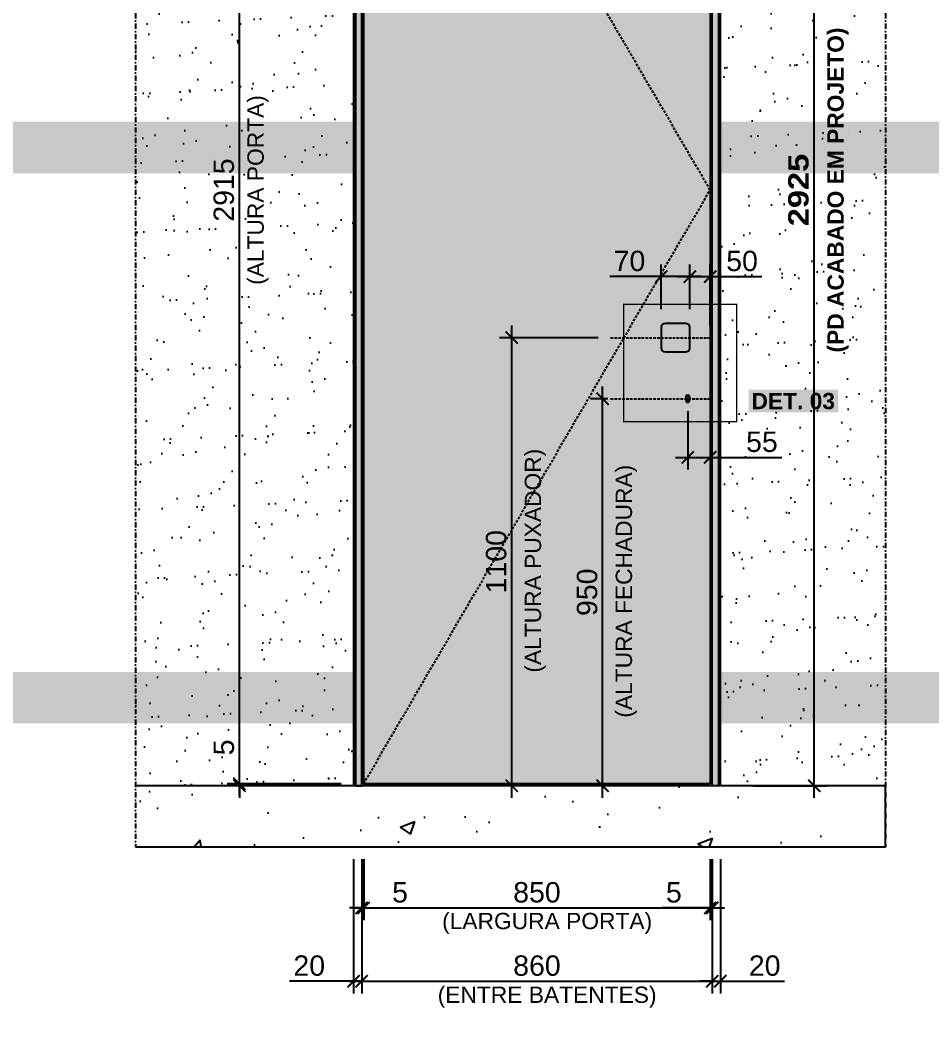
# Model space of a CAD drawing. Header units: millimetres. Extents: x -63251 to 507826, y 5339 to 217512.
# Drawn here: x 101342 to 103580, y 105675 to 108126 of the extents above; entities that cross this region are included whole.
import ezdxf
from ezdxf import colors
from ezdxf.entities.mleader import LeaderData, LeaderLine
from ezdxf.math import Vec2, Vec3

# ---------------------------------------------------------------- set-up
doc = ezdxf.new("R2010")
doc.units = ezdxf.units.MM
doc.header["$PDMODE"] = 3
doc.linetypes.add('TRAÇO 1-1', pattern=[9.525, 6.35, -3.175])
doc.linetypes.add('TRAÇO E PONTO 1-1', pattern=[25.4, 12.7, -6.35, 0, -6.35])
for name, color, linetype in [('COTAS', 9, 'Continuous'), ('DETALHE', 10, 'Continuous'), ('FERRAGEM', 3, 'Continuous'), ('HACHURA', 21, 'Continuous'), ('LAYOUT', 4, 'Continuous'), ('MARCENARIA', 4, 'Continuous'), ('MARCENARIA . M', 4, 'Continuous'), ('PAREDE', 94, 'Continuous'), ('PROJEÇÃO', 8, 'Continuous'), ('TEXTO TRAÇO PONTO', 105, 'TRAÇO E PONTO 1-1')]:
    doc.layers.add(name, color=color, linetype=linetype)
doc.styles.add('1-1', font='arial.ttf', dxfattribs={"height": 0.2})
doc.styles.add('MEDIDA OFICIAL', font='ariblk.ttf')
doc.styles.add('PADRÃO', font='arial.ttf')
doc.dimstyles.new('1-20', dxfattribs={"dimscale": 20, "dimtxt": 2.5, "dimasz": 1.5, "dimexe": 1.5, "dimexo": 1.5, "dimtad": 1, "dimtxsty": 'PADRÃO', "dimblk": 'ARCHTICK', "dimcen": 2.5, "dimdle": 1.5, "dimclrd": 9, "dimclre": 9, "dimclrt": 6, "dimadec": 0, "dimazin": 0, "dimtfac": 1, "dimtmove": 0, "dimatfit": 3, "dimfxl": 1.25, "dimlwd": -1, "dimlwe": -1, "dimarcsym": 0})
doc.dimstyles.new('Med. Ofic.1-20', dxfattribs={"dimscale": 20, "dimtxt": 2.5, "dimasz": 1.5, "dimexe": 1.5, "dimexo": 1.5, "dimtad": 1, "dimtxsty": 'MEDIDA OFICIAL', "dimblk": 'ARCHTICK', "dimcen": 2.5, "dimdle": 1.5, "dimclrd": 9, "dimclre": 9, "dimclrt": 10, "dimadec": 0, "dimazin": 0, "dimtfac": 1, "dimtmove": 0, "dimatfit": 3, "dimfxl": 1.25, "dimlwd": -1, "dimlwe": -1, "dimarcsym": 0})

# ---------------------------------------------------------------- blocks, each defined once
blk = doc.blocks.new('_ArchTick')
at = {"color": 0, "linetype": 'ByBlock', "const_width": 0.15}
blk.add_lwpolyline([(-0.5, -0.5), (0.5, 0.5)], dxfattribs=at)
blk = doc.blocks.new('*D1306')
at = {"layer": 'COTAS', "color": 9, "linetype": 'Continuous', "ltscale": 0.4, "transparency": 16777216}
blk.add_line((103290.8, 106215.7), (103290.8, 109200.7), dxfattribs=at)
at = {"layer": 'COTAS', "color": 9, "ltscale": 0.4, "transparency": 16777216}
for p, q in [((103140.8, 109170.7), (103320.8, 109170.7)), ((103140.8, 106245.7), (103320.8, 106245.7))]:
    blk.add_line(p, q, dxfattribs=at)
at = {"layer": 'Defpoints', "color": 0, "ltscale": 0.4, "transparency": 16777216}
for p in [(103110.8, 109170.7), (103290.8, 109170.7), (103110.8, 106245.7)]:
    blk.add_point(p, dxfattribs=at)
at = {"layer": 'COTAS', "color": 9, "ltscale": 0.4, "transparency": 16777216, "xscale": 30, "yscale": 30, "zscale": 30}
for p, rotation in [((103290.8, 109170.7), 90), ((103290.8, 106245.7), 270)]:
    blk.add_blockref('_ArchTick', p, dxfattribs=dict(at, rotation=rotation))
at = {"layer": 'COTAS', "color": 10, "ltscale": 0.4, "transparency": 16777216, "insert": (103252.4, 107708.2), "char_height": 50, "attachment_point": 5, "rotation": 90, "style": 'MEDIDA OFICIAL'}
blk.add_mtext('2925', dxfattribs=at)
blk = doc.blocks.new('*D1307')
at = {"layer": 'Defpoints', "color": 0, "transparency": 16777216}
for p in [(102185.7, 106095.7), (103035.7, 106095.7), (103035.7, 105945.7)]:
    blk.add_point(p, dxfattribs=at)
at = {"layer": 'PAREDE', "color": 9, "transparency": 16777216}
for p, q in [((102185.7, 106065.7), (102185.7, 105915.7)), ((103035.7, 106065.7), (103035.7, 105915.7)), ((102155.7, 105945.7), (103065.7, 105945.7))]:
    blk.add_line(p, q, dxfattribs=at)
at = {"layer": 'PAREDE', "color": 9, "transparency": 16777216, "xscale": 30, "yscale": 30, "zscale": 30, "rotation": 180}
blk.add_blockref('_ArchTick', (102185.7, 105945.7), dxfattribs=at)
at = {"layer": 'PAREDE', "color": 9, "transparency": 16777216, "xscale": 30, "yscale": 30, "zscale": 30}
blk.add_blockref('_ArchTick', (103035.7, 105945.7), dxfattribs=at)
at = {"layer": 'PAREDE', "color": 6, "transparency": 16777216, "insert": (102610.7, 105983.8), "char_height": 50, "attachment_point": 5, "style": 'PADRÃO'}
blk.add_mtext('850', dxfattribs=at)
blk = doc.blocks.new('*D1308')
at = {"layer": 'Defpoints', "color": 0, "transparency": 16777216}
for p in [(103035.7, 106095.7), (103040.7, 106095.7), (103035.7, 105945.7)]:
    blk.add_point(p, dxfattribs=at)
at = {"layer": 'PAREDE', "color": 9, "transparency": 16777216}
for p, q in [((103035.7, 106065.7), (103035.7, 105915.7)), ((103040.7, 106065.7), (103040.7, 105915.7)), ((103035.7, 105945.7), (102917.6, 105945.7)), ((103040.7, 105945.7), (103035.7, 105945.7)), ((103040.7, 105945.7), (103070.7, 105945.7))]:
    blk.add_line(p, q, dxfattribs=at)
at = {"layer": 'PAREDE', "color": 9, "transparency": 16777216, "xscale": 30, "yscale": 30, "zscale": 30}
blk.add_blockref('_ArchTick', (103035.7, 105945.7), dxfattribs=at)
at = {"layer": 'PAREDE', "color": 9, "transparency": 16777216, "xscale": 30, "yscale": 30, "zscale": 30, "rotation": 180}
blk.add_blockref('_ArchTick', (103040.7, 105945.7), dxfattribs=at)
at = {"layer": 'PAREDE', "color": 6, "transparency": 16777216, "insert": (102946.6, 105983.7), "char_height": 50, "attachment_point": 5, "style": 'PADRÃO'}
blk.add_mtext('5', dxfattribs=at)
blk = doc.blocks.new('*D1309')
at = {"layer": 'Defpoints', "color": 0, "transparency": 16777216}
for p in [(102180.7, 106095.7), (102185.7, 106095.7), (102185.7, 105945.7)]:
    blk.add_point(p, dxfattribs=at)
at = {"layer": 'PAREDE', "color": 9, "transparency": 16777216}
for p, q in [((102180.7, 106065.7), (102180.7, 105915.7)), ((102185.7, 106065.7), (102185.7, 105915.7)), ((102180.7, 105945.7), (102150.7, 105945.7)), ((102180.7, 105945.7), (102185.7, 105945.7)), ((102185.7, 105945.7), (102303.9, 105945.7))]:
    blk.add_line(p, q, dxfattribs=at)
at = {"layer": 'PAREDE', "color": 9, "transparency": 16777216, "xscale": 30, "yscale": 30, "zscale": 30}
blk.add_blockref('_ArchTick', (102180.7, 105945.7), dxfattribs=at)
at = {"layer": 'PAREDE', "color": 9, "transparency": 16777216, "xscale": 30, "yscale": 30, "zscale": 30, "rotation": 180}
blk.add_blockref('_ArchTick', (102185.7, 105945.7), dxfattribs=at)
at = {"layer": 'PAREDE', "color": 6, "transparency": 16777216, "insert": (102274.8, 105983.7), "char_height": 50, "attachment_point": 5, "style": 'PADRÃO'}
blk.add_mtext('5', dxfattribs=at)
blk = doc.blocks.new('*D1310')
at = {"layer": 'Defpoints', "color": 0, "transparency": 16777216}
for p in [(102180.7, 105945.7), (103040.7, 105945.7), (103040.7, 105765.7)]:
    blk.add_point(p, dxfattribs=at)
at = {"layer": 'PAREDE', "color": 9, "transparency": 16777216}
for p, q in [((102180.7, 105915.7), (102180.7, 105735.7)), ((103040.7, 105915.7), (103040.7, 105735.7)), ((102150.7, 105765.7), (103070.7, 105765.7))]:
    blk.add_line(p, q, dxfattribs=at)
at = {"layer": 'PAREDE', "color": 9, "transparency": 16777216, "xscale": 30, "yscale": 30, "zscale": 30, "rotation": 180}
blk.add_blockref('_ArchTick', (102180.7, 105765.7), dxfattribs=at)
at = {"layer": 'PAREDE', "color": 9, "transparency": 16777216, "xscale": 30, "yscale": 30, "zscale": 30}
blk.add_blockref('_ArchTick', (103040.7, 105765.7), dxfattribs=at)
at = {"layer": 'PAREDE', "color": 6, "transparency": 16777216, "insert": (102610.7, 105803.8), "char_height": 50, "attachment_point": 5, "style": 'PADRÃO'}
blk.add_mtext('860', dxfattribs=at)
blk = doc.blocks.new('*D1311')
at = {"layer": 'Defpoints', "color": 0, "transparency": 16777216}
for p in [(103040.7, 106095.7), (103060.7, 106095.7), (103060.7, 105765.7)]:
    blk.add_point(p, dxfattribs=at)
at = {"layer": 'PAREDE', "color": 9, "transparency": 16777216}
for p, q in [((103040.7, 106065.7), (103040.7, 105735.7)), ((103060.7, 106065.7), (103060.7, 105735.7)), ((103040.7, 105765.7), (103010.7, 105765.7)), ((103040.7, 105765.7), (103060.7, 105765.7)), ((103060.7, 105765.7), (103218, 105765.7))]:
    blk.add_line(p, q, dxfattribs=at)
at = {"layer": 'PAREDE', "color": 9, "transparency": 16777216, "xscale": 30, "yscale": 30, "zscale": 30}
blk.add_blockref('_ArchTick', (103040.7, 105765.7), dxfattribs=at)
at = {"layer": 'PAREDE', "color": 9, "transparency": 16777216, "xscale": 30, "yscale": 30, "zscale": 30, "rotation": 180}
blk.add_blockref('_ArchTick', (103060.7, 105765.7), dxfattribs=at)
at = {"layer": 'PAREDE', "color": 6, "transparency": 16777216, "insert": (103169.4, 105803.8), "char_height": 50, "attachment_point": 5, "style": 'PADRÃO'}
blk.add_mtext('20', dxfattribs=at)
blk = doc.blocks.new('*D1312')
at = {"layer": 'Defpoints', "color": 0, "transparency": 16777216}
for p in [(102160.7, 106095.7), (102180.7, 106095.7), (102160.7, 105765.7)]:
    blk.add_point(p, dxfattribs=at)
at = {"layer": 'PAREDE', "color": 9, "transparency": 16777216}
for p, q in [((102160.7, 106065.7), (102160.7, 105735.7)), ((102180.7, 106065.7), (102180.7, 105735.7)), ((102160.7, 105765.7), (102003.4, 105765.7)), ((102180.7, 105765.7), (102160.7, 105765.7)), ((102180.7, 105765.7), (102210.7, 105765.7))]:
    blk.add_line(p, q, dxfattribs=at)
at = {"layer": 'PAREDE', "color": 9, "transparency": 16777216, "xscale": 30, "yscale": 30, "zscale": 30}
blk.add_blockref('_ArchTick', (102160.7, 105765.7), dxfattribs=at)
at = {"layer": 'PAREDE', "color": 9, "transparency": 16777216, "xscale": 30, "yscale": 30, "zscale": 30, "rotation": 180}
blk.add_blockref('_ArchTick', (102180.7, 105765.7), dxfattribs=at)
at = {"layer": 'PAREDE', "color": 6, "transparency": 16777216, "insert": (102052.1, 105803.8), "char_height": 50, "attachment_point": 5, "style": 'PADRÃO'}
blk.add_mtext('20', dxfattribs=at)
blk = doc.blocks.new('*D1313')
at = {"layer": 'Defpoints', "color": 0, "transparency": 16777216}
for p in [(102548.9, 107345.7), (102791.3, 107345.7), (102693.7, 106245.7)]:
    blk.add_point(p, dxfattribs=at)
at = {"layer": 'PAREDE', "color": 9, "transparency": 16777216}
for p, q in [((102548.9, 106215.7), (102548.9, 107375.7)), ((102761.3, 107345.7), (102518.9, 107345.7)), ((102663.7, 106245.7), (102518.9, 106245.7))]:
    blk.add_line(p, q, dxfattribs=at)
at = {"layer": 'PAREDE', "color": 9, "transparency": 16777216, "xscale": 30, "yscale": 30, "zscale": 30}
for p, rotation in [((102548.9, 107345.7), 90), ((102548.9, 106245.7), 270)]:
    blk.add_blockref('_ArchTick', p, dxfattribs=dict(at, rotation=rotation))
at = {"layer": 'PAREDE', "color": 6, "transparency": 16777216, "insert": (102510.9, 106795.7), "char_height": 50, "attachment_point": 5, "rotation": 90, "style": 'PADRÃO'}
blk.add_mtext('1100', dxfattribs=at)
blk = doc.blocks.new('*D1314')
at = {"layer": 'Defpoints', "color": 0, "transparency": 16777216}
for p in [(102915.7, 107495.7), (102915.7, 107385.7), (102985.7, 107385.7)]:
    blk.add_point(p, dxfattribs=at)
at = {"layer": 'PAREDE', "color": 9, "transparency": 16777216}
for p, q in [((102915.7, 107415.7), (102915.7, 107525.7)), ((102985.7, 107415.7), (102985.7, 107525.7)), ((102915.7, 107495.7), (102789.7, 107495.7)), ((103015.7, 107495.7), (102915.7, 107495.7))]:
    blk.add_line(p, q, dxfattribs=at)
at = {"layer": 'PAREDE', "color": 9, "transparency": 16777216, "xscale": 30, "yscale": 30, "zscale": 30, "rotation": 180}
blk.add_blockref('_ArchTick', (102915.7, 107495.7), dxfattribs=at)
at = {"layer": 'PAREDE', "color": 9, "transparency": 16777216, "xscale": 30, "yscale": 30, "zscale": 30}
blk.add_blockref('_ArchTick', (102985.7, 107495.7), dxfattribs=at)
at = {"layer": 'PAREDE', "color": 6, "transparency": 16777216, "insert": (102837.7, 107533.8), "char_height": 50, "attachment_point": 5, "style": 'PADRÃO'}
blk.add_mtext('70', dxfattribs=at)
blk = doc.blocks.new('*D1315')
at = {"layer": 'Defpoints', "color": 0, "transparency": 16777216}
for p in [(103035.7, 107495.7), (102985.7, 107385.7), (103035.7, 107345.7)]:
    blk.add_point(p, dxfattribs=at)
at = {"layer": 'PAREDE', "color": 9, "transparency": 16777216}
for p, q in [((102985.7, 107415.7), (102985.7, 107525.7)), ((103035.7, 107375.7), (103035.7, 107525.7)), ((102955.7, 107495.7), (103035.7, 107495.7)), ((103035.7, 107495.7), (103162.2, 107495.7))]:
    blk.add_line(p, q, dxfattribs=at)
at = {"layer": 'PAREDE', "color": 9, "transparency": 16777216, "xscale": 30, "yscale": 30, "zscale": 30, "rotation": 180}
blk.add_blockref('_ArchTick', (102985.7, 107495.7), dxfattribs=at)
at = {"layer": 'PAREDE', "color": 9, "transparency": 16777216, "xscale": 30, "yscale": 30, "zscale": 30}
blk.add_blockref('_ArchTick', (103035.7, 107495.7), dxfattribs=at)
at = {"layer": 'PAREDE', "color": 6, "transparency": 16777216, "insert": (103113.9, 107533.8), "char_height": 50, "attachment_point": 5, "style": 'PADRÃO'}
blk.add_mtext('50', dxfattribs=at)
blk = doc.blocks.new('*D1316')
at = {"layer": 'Defpoints', "color": 0, "transparency": 16777216}
for p in [(102980.7, 107195.7), (103035.7, 107195.7), (103035.7, 107051.9)]:
    blk.add_point(p, dxfattribs=at)
at = {"layer": 'PAREDE', "color": 9, "transparency": 16777216}
for p, q in [((102980.7, 107165.7), (102980.7, 107021.9)), ((103035.7, 107165.7), (103035.7, 107021.9)), ((102950.7, 107051.9), (103035.7, 107051.9)), ((103035.7, 107051.9), (103211.2, 107051.9))]:
    blk.add_line(p, q, dxfattribs=at)
at = {"layer": 'PAREDE', "color": 9, "transparency": 16777216, "xscale": 30, "yscale": 30, "zscale": 30, "rotation": 180}
blk.add_blockref('_ArchTick', (102980.7, 107051.9), dxfattribs=at)
at = {"layer": 'PAREDE', "color": 9, "transparency": 16777216, "xscale": 30, "yscale": 30, "zscale": 30}
blk.add_blockref('_ArchTick', (103035.7, 107051.9), dxfattribs=at)
at = {"layer": 'PAREDE', "color": 6, "transparency": 16777216, "insert": (103162.7, 107089.8), "char_height": 50, "attachment_point": 5, "style": 'PADRÃO'}
blk.add_mtext('55', dxfattribs=at)
blk = doc.blocks.new('*D1317')
at = {"layer": 'Defpoints', "color": 0, "transparency": 16777216}
for p in [(102771.9, 107195.7), (102814.3, 107195.7), (102916.7, 106245.7)]:
    blk.add_point(p, dxfattribs=at)
at = {"layer": 'PAREDE', "color": 9, "transparency": 16777216}
for p, q in [((102771.9, 106215.7), (102771.9, 107225.7)), ((102784.3, 107195.7), (102741.9, 107195.7)), ((102886.7, 106245.7), (102741.9, 106245.7))]:
    blk.add_line(p, q, dxfattribs=at)
at = {"layer": 'PAREDE', "color": 9, "transparency": 16777216, "xscale": 30, "yscale": 30, "zscale": 30}
for p, rotation in [((102771.9, 107195.7), 90), ((102771.9, 106245.7), 270)]:
    blk.add_blockref('_ArchTick', p, dxfattribs=dict(at, rotation=rotation))
at = {"layer": 'PAREDE', "color": 6, "transparency": 16777216, "insert": (102733.9, 106720.7), "char_height": 50, "attachment_point": 5, "rotation": 90, "style": 'PADRÃO'}
blk.add_mtext('950', dxfattribs=at)
blk = doc.blocks.new('*D1320')
at = {"layer": 'Defpoints', "color": 0, "transparency": 16777216}
for p in [(101880.7, 109165.7), (102160.7, 109165.7), (102160.7, 106250.7)]:
    blk.add_point(p, dxfattribs=at)
at = {"layer": 'MARCENARIA . M', "color": 9, "transparency": 16777216}
for p, q in [((101880.7, 106220.7), (101880.7, 109195.7)), ((102130.7, 109165.7), (101850.7, 109165.7)), ((102130.7, 106250.7), (101850.7, 106250.7))]:
    blk.add_line(p, q, dxfattribs=at)
at = {"layer": 'MARCENARIA . M', "color": 9, "transparency": 16777216, "xscale": 30, "yscale": 30, "zscale": 30}
for p, rotation in [((101880.7, 109165.7), 90), ((101880.7, 106250.7), 270)]:
    blk.add_blockref('_ArchTick', p, dxfattribs=dict(at, rotation=rotation))
at = {"layer": 'MARCENARIA . M', "color": 6, "transparency": 16777216, "insert": (101842.7, 107708.2), "char_height": 50, "attachment_point": 5, "rotation": 90, "style": 'PADRÃO'}
blk.add_mtext('2915', dxfattribs=at)
blk = doc.blocks.new('*D1322')
at = {"layer": 'Defpoints', "color": 0, "transparency": 16777216}
for p in [(101880.7, 106250.7), (102160.7, 106250.7), (102160.7, 106245.7)]:
    blk.add_point(p, dxfattribs=at)
at = {"layer": 'MARCENARIA . M', "color": 9, "transparency": 16777216}
for p, q in [((101880.7, 106250.7), (101880.7, 106368.9)), ((102130.7, 106250.7), (101850.7, 106250.7)), ((101880.7, 106245.7), (101880.7, 106250.7)), ((102130.7, 106245.7), (101850.7, 106245.7)), ((101880.7, 106245.7), (101880.7, 106215.7))]:
    blk.add_line(p, q, dxfattribs=at)
at = {"layer": 'MARCENARIA . M', "color": 9, "transparency": 16777216, "xscale": 30, "yscale": 30, "zscale": 30}
for p, rotation in [((101880.7, 106250.7), 270), ((101880.7, 106245.7), 90)]:
    blk.add_blockref('_ArchTick', p, dxfattribs=dict(at, rotation=rotation))
at = {"layer": 'MARCENARIA . M', "color": 6, "transparency": 16777216, "insert": (101842.8, 106339.8), "char_height": 50, "attachment_point": 5, "rotation": 90, "style": 'PADRÃO'}
blk.add_mtext('5', dxfattribs=at)

msp = doc.modelspace()

# ---------------------------------------------------------------- hatches: boundary and pattern name
at = {"layer": 'HACHURA', "ltscale": 0.3}
h = msp.add_hatch(dxfattribs=at)
h.set_pattern_fill('AR-SAND', color=4, scale=2.5, angle=45)
h.set_pattern_definition([(82.5, (17895.57, -0.0001), (-89.34534, 83.68837), [0, -96.52, 0, -107.95, 0, -103.1875]), (52.5, (17895.57, -0.0001), (-47.25273, 206.18321), [0, -52.07, 0, -86.995, 0, -33.3375]), (12.5, (17840.35, -55.23), (139.57496, 140.08308), [0, -31.75, 0, -114.3, 0, -149.225]), (2.5, (17840.35, -55.23), (95.57028, 174.3877), [0, -15.875, 0, -74.93, 0, -85.725])])
h.paths.add_polyline_path([(101625.711, 106245.734), (103060.706, 106245.734), (103060.706, 109170.734), (101625.711, 109170.734)])
h.paths.add_polyline_path([(103465.7, 109170.734), (102160.707, 109170.734), (102160.707, 106245.734), (103465.7, 106245.734)])
at = {"layer": 'HACHURA', "true_color": 0xba9673}
h = msp.add_hatch(color=33, dxfattribs=at)
h.dxf.hatch_style = 1
h.paths.add_polyline_path([(102180.707, 106245.734), (102160.707, 106245.734), (102160.707, 109170.734), (102180.707, 109170.734)])
h = msp.add_hatch(color=33, dxfattribs=at)
h.dxf.hatch_style = 1
h.paths.add_polyline_path([(103035.706, 106250.734), (102185.707, 106250.734), (102185.707, 109165.734), (103035.706, 109165.734)])
h = msp.add_hatch(color=33, dxfattribs=at)
h.dxf.hatch_style = 1
h.paths.add_polyline_path([(103040.706, 106245.734), (103060.706, 106245.734), (103060.706, 109170.734), (103040.706, 109170.734)])
at = {"layer": 'HACHURA'}
h = msp.add_hatch(dxfattribs=at)
h.set_pattern_fill('AR-CONC', color=21, scale=2)
h.set_pattern_definition([(50, (58596.74, 83543.6), (364.3693, -31.8782), [38.1, -419.1]), (355, (58596.74, 83543.6), (-70.4868, 382.1137), [30.48, -335.2812]), (100.45144, (58627.1, 83540.95), (293.8825, 350.2355), [32.38, -356.1805]), (46.1842, (58596.74, 83645.2), (542.158, -84.0847), [57.15, -628.65]), (96.6356, (58641.9, 83638.2), (474.808, 494.852), [48.57, -534.271]), (351.1842, (58596.74, 83645.2), (474.808, 494.852), [45.72, -502.9195]), (21, (58647.54, 83619.8), (303.2288, -204.5304), [38.1, -419.1]), (326, (58647.54, 83619.8), (123.604, 368.376), [30.48, -335.28]), (71.45144, (58672.8, 83602.76), (426.8328, 163.8455), [32.38, -356.18]), (37.5, (58596.74, 83543.6), (6.1772, 169.11008), [0, -331.216, 0, -340.36, 0, -336.55]), (7.5, (58596.74, 83543.6), (133.6393, 200.36115), [0, -194.056, 0, -323.596, 0, -128.27]), (327.5, (58483.46, 83543.6), (271.1812, -11.4575), [0, -127, 0, -396.24, 0, -525.78]), (317.5, (58432.66, 83543.6), (296.2584, 50.853), [0, -165.1, 0, -263.144, 0, -373.38])])
h.paths.add_polyline_path([(101625.711, 106245.734), (101625.711, 106095.734), (103465.7, 106095.734), (103465.7, 106245.734)])

# ---------------------------------------------------------------- linework, layer by layer
at = {"layer": 'DETALHE', "linetype": 'TRAÇO 1-1', "ltscale": 0.4, "const_width": 3}
msp.add_lwpolyline([(102823.306, 107139.661), (102823.306, 107427.408), (103100.533, 107427.408), (103100.533, 107139.661)], close=True, dxfattribs=at)
at = {"layer": 'FERRAGEM'}
msp.add_lwpolyline([(102980.706, 107187.234), (102980.706, 107187.234, 0.41421356), (102985.706, 107192.234), (102985.706, 107199.234, 0.41421356), (102980.706, 107204.234), (102980.706, 107204.234, 0.41421356), (102975.706, 107199.234), (102975.706, 107192.234, 0.41421356)], format="xyb", close=True, dxfattribs=at)
at = {"layer": 'LAYOUT', "color": 10, "linetype": 'TRAÇO E PONTO 1-1', "ltscale": 0.5}
for p, q in [((102980.706, 107186.325), (102980.706, 107205.143)), ((102974.738, 107195.734), (102986.674, 107195.734))]:
    msp.add_line(p, q, dxfattribs=at)
at = {"layer": 'MARCENARIA'}
for points in [[(102180.707, 109170.734), (102165.707, 109170.734), (102165.707, 106245.734), (102180.707, 106245.734)], [(103040.706, 109170.734), (103055.706, 109170.734), (103055.706, 106245.734), (103040.706, 106245.734)]]:
    msp.add_lwpolyline(points, close=True, dxfattribs=at)
at = {"layer": 'MARCENARIA . M'}
msp.add_lwpolyline([(103035.706, 106250.734), (102185.707, 106250.734), (102185.707, 109165.734), (103035.706, 109165.734)], close=True, dxfattribs=at)
msp.add_lwpolyline([(102925.706, 107310.734), (102975.706, 107310.734, 0.41421356), (102985.706, 107320.734), (102985.706, 107370.734, 0.41421356), (102975.706, 107380.734), (102925.706, 107380.734, 0.41421356), (102915.706, 107370.734), (102915.706, 107320.734, 0.41421356)], format="xyb", close=True, dxfattribs=at)
at = {"layer": 'PAREDE'}
for p, q in [((102160.707, 109170.734), (102160.707, 106245.734)), ((103060.706, 106245.734), (103060.706, 109170.734))]:
    msp.add_line(p, q, dxfattribs=at)
at = {"layer": 'PAREDE', "color": 10, "linetype": 'TRAÇO 1-1'}
for p, q in [((102791.324, 107345.734), (103035.706, 107345.734)), ((102791.324, 107195.734), (103035.706, 107195.734))]:
    msp.add_line(p, q, dxfattribs=at)
at = {"layer": 'PAREDE'}
msp.add_lwpolyline([(101625.711, 106095.734), (103465.7, 106095.734), (103465.7, 106245.734), (101625.711, 106245.734)], dxfattribs=at)
at = {"layer": 'PROJEÇÃO', "color": 21, "linetype": 'TRAÇO 1-1'}
msp.add_lwpolyline([(102185.707, 106250.734), (103035.706, 107708.234), (102185.707, 109165.734)], dxfattribs=at)
at = {"layer": 'TEXTO TRAÇO PONTO'}
for p, q in [((101625.711, 109595.734), (101625.711, 106095.734)), ((103465.7, 109595.734), (103465.7, 106095.734))]:
    msp.add_line(p, q, dxfattribs=at)

# ---------------------------------------------------------------- texts
at = {"layer": 'COTAS', "color": 6, "char_height": 40, "rotation": 90, "style": 'PADRÃO'}
for s, insert, width, attachment_point in [('{\\fArial|b1|i0|c0|p34;\\C10;(PD ACABADO EM PROJETO)}', (103323.288, 107708.234), 823.04608, 2), ('(ALTURA PORTA)', (101952.55, 107708.234), 1350, 8), ('(ALTURA PUXADOR)', (102632.925, 106798.234), 1350, 8), ('(ALTURA FECHADURA)', (102855.924, 106723.234), 1350, 8)]:
    msp.add_mtext(s, dxfattribs=dict(at, insert=insert, width=width, attachment_point=attachment_point))
at = {"layer": 'COTAS', "color": 6, "char_height": 40, "width": 1348, "attachment_point": 2, "style": 'PADRÃO'}
for s, insert in [('(LARGURA PORTA)', (102635.706, 105933.642)), ('(ENTRE BATENTES)', (102635.706, 105752.567))]:
    msp.add_mtext(s, dxfattribs=dict(at, insert=insert))
at = {"layer": 'DETALHE', "color": 105, "insert": (103341.84, 107210.13), "char_height": 40, "width": 203.41444, "attachment_point": 3, "style": 'PADRÃO', "bg_fill": 1, "box_fill_scale": 1.2, "bg_fill_color": 50, "bg_fill_transparency": 0}
msp.add_mtext('{\\fArial|b1|i0|c0|p34;DET. 03}', dxfattribs=at)

# ---------------------------------------------------------------- dimensions: what is measured, and where the dimension line sits
at = {"layer": 'COTAS', "color": 7, "ltscale": 0.4, "true_color": 0xededed}
dim = msp.add_linear_dim(base=(103290.799, 109170.734), p1=(103110.799, 106245.734), p2=(103110.799, 109170.734), angle=90, dimstyle='Med. Ofic.1-20', dxfattribs=at)
dim.commit()
dim.dimension.update_dxf_attribs({"geometry": '*D1306', "text_midpoint": (103252.446, 107708.234)})
at = {"layer": 'MARCENARIA . M', "color": 2}
for base, p1, p2, picture, middle in [((101880.707, 109165.734), (102160.707, 106250.734), (102160.707, 109165.734), '*D1320', (101842.678, 107708.234)), ((101880.707, 106250.734), (102160.707, 106245.734), (102160.707, 106250.734), '*D1322', (101842.78, 106339.81))]:
    dim = msp.add_linear_dim(base=base, p1=p1, p2=p2, angle=90, dimstyle='1-20', dxfattribs=at)
    dim.commit()
    dim.dimension.update_dxf_attribs({"geometry": picture, "text_midpoint": middle})
at = {"layer": 'PAREDE', "color": 2}
for base, p2, picture, middle in [((102915.706, 107495.734), (102915.706, 107385.734), '*D1314', (102837.684, 107533.763)), ((103035.706, 107495.734), (103035.706, 107345.734), '*D1315', (103113.932, 107533.763))]:
    dim = msp.add_linear_dim(base=base, p1=(102985.706, 107385.734), p2=p2, dimstyle='1-20', dxfattribs=at)
    dim.commit()
    dim.dimension.update_dxf_attribs({"geometry": picture, "text_midpoint": middle})
at = {"layer": 'PAREDE', "color": 6}
for base, p1, p2, angle, picture, middle in [((102548.921, 107345.734), (102693.741, 106245.734), (102791.324, 107345.734), 90, '*D1313', (102510.892, 106795.734)), ((102771.919, 107195.734), (102916.739, 106245.734), (102814.329, 107195.734), 90, '*D1317', (102733.89, 106720.734)), ((102160.707, 105765.734), (102180.707, 106095.734), (102160.707, 106095.734), 180, '*D1312', (102052.054, 105803.763))]:
    dim = msp.add_linear_dim(base=base, p1=p1, p2=p2, angle=angle, dimstyle='1-20', dxfattribs=at)
    dim.commit()
    dim.dimension.update_dxf_attribs({"geometry": picture, "text_midpoint": middle})
at = {"layer": 'PAREDE', "color": 2}
dim = msp.add_linear_dim(base=(103035.706, 107051.917), p1=(102980.706, 107195.734), p2=(103035.706, 107195.734), dimstyle='1-20', dxfattribs=at)
dim.commit()
dim.dimension.update_dxf_attribs({"geometry": '*D1316', "text_midpoint": (103162.704, 107051.917), "dimtype": 160})
at = {"layer": 'PAREDE', "color": 6}
for base, p1, p2, picture, middle in [((102185.707, 105945.734), (102180.707, 106095.734), (102185.707, 106095.734), '*D1309', (102274.782, 105983.661)), ((103035.706, 105945.734), (102185.707, 106095.734), (103035.706, 106095.734), '*D1307', (102610.706, 105983.763)), ((103035.706, 105945.734), (103040.706, 106095.734), (103035.706, 106095.734), '*D1308', (102946.63, 105983.661)), ((103060.706, 105765.734), (103040.706, 106095.734), (103060.706, 106095.734), '*D1311', (103169.359, 105803.763)), ((103040.706, 105765.734), (102180.707, 105945.734), (103040.706, 105945.734), '*D1310', (102610.706, 105803.763))]:
    dim = msp.add_linear_dim(base=base, p1=p1, p2=p2, dimstyle='1-20', dxfattribs=at)
    dim.commit()
    dim.dimension.update_dxf_attribs({"geometry": picture, "text_midpoint": middle})

# ---------------------------------------------------------------- next in the draw order: leaders
at = {"layer": 'COTAS'}
ml = msp.add_multileader_mtext('Standard', dxfattribs=at)
ml.set_content('{\\fArial|b1|i0|c0|p34;\\C10;ATENÇÃO PARKET!\\P}PAINÉIS E PORTA RIPADOS EM {\\fArial|b1|i0|c0|p34;CABREUVA BRANCA PREMIUM 18*5+5*900 À 2200mm}', color=105, style='1-1')
ml.set_leader_properties(color=256, linetype='ByLayer', lineweight=-1)
ml.build(insert=Vec2(0, 0))
ml.multileader.update_dxf_attribs({"text_left_attachment_type": 2, "text_right_attachment_type": 2, "dogleg_length": 0.36, "arrow_head_size": 15, "scale": 200})
ctx = ml.context
ctx.base_point, ctx.scale, ctx.char_height, ctx.arrow_head_size, ctx.landing_gap_size, ctx.plane_origin = Vec3(154614.805, 108607.165), 200, 40, 15, 10, Vec3(155324.415, 108224.336)
ctx.left_attachment, ctx.right_attachment, ctx.text_align_type = 2, 2, 2
notes = []
notes.append((ctx, [(0, (1, 1, 0), (155626.214, 108607.165), (-1, 0), 144.288, [(1, [(155626.214, 107329.676), (156629.431, 107329.675)], 0, [])])]))
ctx.mtext.insert, ctx.mtext.rotation, ctx.mtext.width, ctx.mtext.alignment, ctx.mtext.flow_direction = Vec3(155471.926, 108742.718), 6.28318531, 858.66662, 3, 5
ctx.mtext.has_bg_fill, ctx.mtext.bg_color, ctx.mtext.bg_scale_factor, ctx.mtext.bg_transparency, ctx.mtext.use_window_bg_color = 1, -1023410095, 1.25, 0, 0
ml = msp.add_multileader_mtext('Standard', dxfattribs=at)
ml.set_content('{\\fArial|b1|i0|c0|p34;\\C10;ATENÇÃO PARKET!\\P}PAINÉIS RIPADOS EM {\\fArial|b1|i0|c0|p34;CABREUVA BRANCA PREMIUM 18*5+5*900 À 2200mm}', color=105, style='1-1')
ml.set_leader_properties(color=256, linetype='ByLayer', lineweight=-1)
ml.build(insert=Vec2(0, 0))
ml.multileader.update_dxf_attribs({"text_left_attachment_type": 2, "text_right_attachment_type": 2, "dogleg_length": 0.36, "arrow_head_size": 15, "scale": 200})
ctx = ml.context
ctx.base_point, ctx.scale, ctx.char_height, ctx.arrow_head_size, ctx.landing_gap_size, ctx.plane_origin = Vec3(153743.103, 106379.695), 200, 40, 15, 10, Vec3(153629.766, 106144.891)
ctx.left_attachment, ctx.right_attachment, ctx.text_align_type = 2, 2, 2
notes.append((ctx, [(0, (1, 1, 0), (154754.512, 106379.695), (-1, 0), 144.288, [(0, [(155549.301, 105905.676), (154754.512, 105320.968)], 0, [])])]))
ctx.mtext.insert, ctx.mtext.rotation, ctx.mtext.width, ctx.mtext.alignment, ctx.mtext.flow_direction = Vec3(154600.224, 106515.248), 6.28318531, 858.66662, 3, 5
ctx.mtext.has_bg_fill, ctx.mtext.bg_color, ctx.mtext.bg_scale_factor, ctx.mtext.bg_transparency, ctx.mtext.use_window_bg_color = 1, -1023410095, 1.25, 0, 0
for ctx, leaders in notes:
    for number, flags, end, landing, length, lines in leaders:
        leader = LeaderData()
        leader.index, (leader.has_last_leader_line, leader.has_dogleg_vector, leader.attachment_direction) = number, flags
        leader.last_leader_point, leader.dogleg_vector, leader.dogleg_length = Vec3(end), Vec3(landing), length
        for number, points, colour, breaks in lines:
            line = LeaderLine()
            line.index, line.vertices, line.color, line.breaks = number, Vec3.list(points), colors.encode_raw_color(colour), breaks
            leader.lines.append(line)
        ctx.leaders.append(leader)

# ---------------------------------------------------------------- next in the draw order: leaders
ml = msp.add_multileader_mtext('Standard', dxfattribs=at)
ml.set_content('{\\fArial|b1|i0|c0|p34;\\C10;ATENÇÃO PARKET!\\P}PAINÉIS E PORTA RIPADOS EM {\\fArial|b1|i0|c0|p34;CABREUVA BRANCA PREMIUM 18*5+5*900 À 2200mm}', color=105, style='1-1')
ml.set_leader_properties(color=256, linetype='ByLayer', lineweight=-1)
ml.build(insert=Vec2(0, 0))
ml.multileader.update_dxf_attribs({"text_left_attachment_type": 2, "text_right_attachment_type": 2, "dogleg_length": 0.36, "arrow_head_size": 15, "scale": 200})
ctx = ml.context
ctx.base_point, ctx.scale, ctx.char_height, ctx.arrow_head_size, ctx.landing_gap_size, ctx.plane_origin = Vec3(239512.606, 107730.417), 200, 40, 15, 10, Vec3(240222.217, 107347.587)
ctx.left_attachment, ctx.right_attachment, ctx.text_align_type = 2, 2, 2
notes = []
notes.append((ctx, [(0, (1, 1, 0), (240524.016, 107730.417), (-1, 0), 144.288, [(1, [(240524.016, 106452.927), (241527.233, 106452.926)], 0, [])])]))
ctx.mtext.insert, ctx.mtext.rotation, ctx.mtext.width, ctx.mtext.alignment, ctx.mtext.flow_direction = Vec3(240369.728, 107865.969), 6.28318531, 858.66662, 3, 5
ctx.mtext.has_bg_fill, ctx.mtext.bg_color, ctx.mtext.bg_scale_factor, ctx.mtext.bg_transparency, ctx.mtext.use_window_bg_color = 1, -1023410095, 1.25, 0, 0
for ctx, leaders in notes:
    for number, flags, end, landing, length, lines in leaders:
        leader = LeaderData()
        leader.index, (leader.has_last_leader_line, leader.has_dogleg_vector, leader.attachment_direction) = number, flags
        leader.last_leader_point, leader.dogleg_vector, leader.dogleg_length = Vec3(end), Vec3(landing), length
        for number, points, colour, breaks in lines:
            line = LeaderLine()
            line.index, line.vertices, line.color, line.breaks = number, Vec3.list(points), colors.encode_raw_color(colour), breaks
            leader.lines.append(line)
        ctx.leaders.append(leader)

doc.saveas('drawing.dxf')
